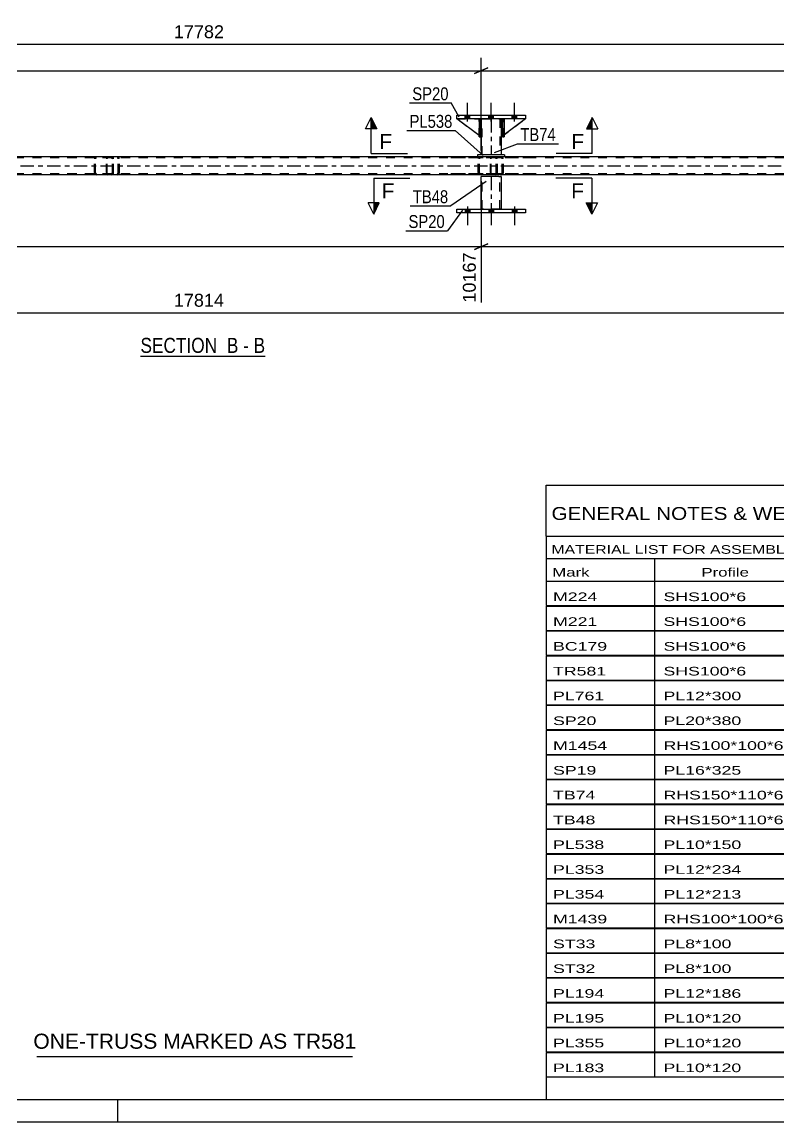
# Model space of a CAD drawing. Header units: millimetres. Extents: x -57 to 784, y -422 to 172.
# Drawn here: x 342.6 to 510.5, y -422.4 to -178.3 of the extents above; entities that cross this region are included whole.
import ezdxf

# ---------------------------------------------------------------- set-up
doc = ezdxf.new("R2010")
doc.units = ezdxf.units.MM
doc.linetypes.add('DXK_LINE_DOT2', pattern=[3.9198, 1.9599, -1.9599])
doc.linetypes.add('DXK_LINE_DOT3', pattern=[5.9187, 2.979, -0.9799, 0.9799, -0.9799])
doc.styles.add('Arial', font='ARIAL.TTF', dxfattribs={"height": 0.2})
doc.styles.add('Arial Narrow', font='ARIALN.TTF', dxfattribs={"height": 0.2})

# ---------------------------------------------------------------- blocks, each defined once
blk = doc.blocks.new('Unknown-122572092-1115')
at = {"color": 5, "linetype": 'Continuous'}
for p, q in [((-52.11, -417.36), (778.89, -417.36)), ((363.89, -422.36), (363.89, -417.36)), ((-57.11, -422.36), (783.89, -422.36))]:
    blk.add_line(p, q, dxfattribs=at)
blk = doc.blocks.new('Unknown-122572092-17 - 2618')
at = {"color": 6, "linetype": 'Continuous'}
blk.add_line((368.89, -252.49), (396.54, -252.49), dxfattribs=at)
at = {"color": 0, "linetype": 'Continuous'}
blk.add_wipeout([(387, -251.74), (387, -248.24), (368.89, -248.24), (368.89, -251.74)], dxfattribs=at)
at = {"color": 7, "linetype": 'Continuous', "style": 'Arial Narrow'}
blk.add_text('SECTION ', height=3.34, dxfattribs=at).set_placement((368.89, -251.74))
at = {"color": 0, "linetype": 'Continuous'}
blk.add_wipeout([(390.61, -251.74), (390.61, -248.24), (388.05, -248.24), (388.05, -251.74)], dxfattribs=at)
at = {"color": 7, "linetype": 'Continuous', "style": 'Arial Narrow'}
blk.add_text('B', height=3.34, dxfattribs=at).set_placement((388.05, -251.74))
at = {"color": 0, "linetype": 'Continuous'}
blk.add_wipeout([(392.93, -251.74), (392.93, -248.24), (391.66, -248.24), (391.66, -251.74)], dxfattribs=at)
at = {"color": 7, "linetype": 'Continuous', "style": 'Arial Narrow'}
blk.add_text('-', height=3.34, dxfattribs=at).set_placement((391.66, -251.74))
at = {"color": 0, "linetype": 'Continuous'}
blk.add_wipeout([(396.54, -251.74), (396.54, -248.24), (393.98, -248.24), (393.98, -251.74)], dxfattribs=at)
at = {"color": 7, "linetype": 'Continuous', "style": 'Arial Narrow'}
blk.add_text('B', height=3.34, dxfattribs=at).set_placement((393.98, -251.74))
blk = doc.blocks.new('Bolt-122572092-2778 - 2618')
at = {"linetype": 'Continuous'}
for points in [[(441.97, -199.03), (440.93, -199.03), (440.93, -199.83), (441.97, -199.83)], [(441.97, -199.03), (440.93, -199.03), (440.93, -199.83), (441.97, -199.83)], [(441.97, -199.03), (440.93, -199.03), (440.93, -199.83), (441.97, -199.83)], [(447.17, -199.03), (446.13, -199.03), (446.13, -199.83), (447.17, -199.83)], [(447.17, -199.03), (446.13, -199.03), (446.13, -199.83), (447.17, -199.83)], [(452.37, -199.03), (451.33, -199.03), (451.33, -199.83), (452.37, -199.83)], [(452.37, -199.03), (451.33, -199.03), (451.33, -199.83), (452.37, -199.83)], [(452.37, -199.03), (451.33, -199.03), (451.33, -199.83), (452.37, -199.83)]]:
    blk.add_hatch(color=1, dxfattribs=at).paths.add_polyline_path(points)
at = {"color": 1, "linetype": 'Continuous'}
for p, q in [((441.45, -200.43), (441.45, -196.23)), ((441.45, -200.43), (441.45, -196.23)), ((441.45, -200.43), (441.45, -196.23)), ((446.65, -200.43), (446.65, -196.23)), ((446.65, -200.43), (446.65, -196.23)), ((451.85, -200.43), (451.85, -196.23)), ((451.85, -200.43), (451.85, -196.23)), ((451.85, -200.43), (451.85, -196.23)), ((440.93, -199.83), (440.93, -199.03)), ((440.93, -199.83), (440.93, -199.03)), ((440.93, -199.83), (440.93, -199.03)), ((441.97, -199.83), (441.97, -199.03)), ((441.97, -199.83), (441.97, -199.03)), ((441.97, -199.83), (441.97, -199.03)), ((446.13, -199.83), (446.13, -199.03)), ((446.13, -199.83), (446.13, -199.03)), ((447.17, -199.83), (447.17, -199.03)), ((447.17, -199.83), (447.17, -199.03)), ((451.33, -199.83), (451.33, -199.03)), ((451.33, -199.83), (451.33, -199.03)), ((451.33, -199.83), (451.33, -199.03)), ((452.37, -199.83), (452.37, -199.03)), ((452.37, -199.83), (452.37, -199.03)), ((452.37, -199.83), (452.37, -199.03))]:
    blk.add_line(p, q, dxfattribs=at)
blk = doc.blocks.new('Part-122572092-2650 - 2618')
at = {"color": 7, "linetype": 'DXK_LINE_DOT2'}
for p, q in [((711.45, -208.47), (52.25, -208.47)), ((449.65, -208.23), (443.65, -208.23)), ((711.45, -211.99), (52.25, -211.99))]:
    blk.add_line(p, q, dxfattribs=at)
at = {"color": 2, "linetype": 'Continuous'}
for p, q in [((443.65, -208.23), (194.25, -208.23)), ((613.92, -208.23), (449.65, -208.23)), ((711.45, -212.23), (194.25, -212.23))]:
    blk.add_line(p, q, dxfattribs=at)
at = {"color": 7, "linetype": 'DXK_LINE_DOT3'}
blk.add_line((52.25, -210.23), (711.45, -210.23), dxfattribs=at)
blk = doc.blocks.new('Part-122572092-2664 - 2618')
at = {"color": 2, "linetype": 'Continuous'}
for p, q in [((444.45, -219.83), (444.45, -212.63)), ((448.37, -212.63), (444.45, -212.63)), ((448.37, -212.63), (448.85, -212.63)), ((448.85, -212.63), (448.85, -219.83))]:
    blk.add_line(p, q, dxfattribs=at)
at = {"color": 7, "linetype": 'DXK_LINE_DOT2'}
for p, q in [((444.69, -219.83), (444.69, -212.63)), ((448.61, -219.83), (448.61, -212.63)), ((448.81, -212.63), (448.71, -212.63)), ((448.85, -212.63), (448.81, -212.63)), ((448.85, -219.83), (444.45, -219.83))]:
    blk.add_line(p, q, dxfattribs=at)
at = {"color": 7, "linetype": 'DXK_LINE_DOT3'}
blk.add_line((446.65, -212.63), (446.65, -219.83), dxfattribs=at)
blk = doc.blocks.new('Part-122572092-2671 - 2618')
at = {"color": 2, "linetype": 'Continuous'}
for p, q in [((449.2, -200.08), (448.85, -200.43)), ((454.25, -199.83), (449.52, -203.33)), ((448.85, -200.43), (448.85, -203.83)), ((448.85, -203.83), (449.2, -203.57))]:
    blk.add_line(p, q, dxfattribs=at)
at = {"color": 7, "linetype": 'DXK_LINE_DOT2'}
for p, q in [((449.45, -199.83), (449.2, -200.08)), ((454.25, -199.83), (449.45, -199.83)), ((454.25, -199.83), (454.25, -199.83)), ((454.25, -199.83), (454.25, -199.83)), ((449.52, -203.33), (449.2, -203.57))]:
    blk.add_line(p, q, dxfattribs=at)
blk = doc.blocks.new('Part-122572092-2672 - 2618')
at = {"color": 7, "linetype": 'DXK_LINE_DOT2'}
for p, q in [((449.45, -199.83), (448.85, -200.43)), ((448.85, -203.83), (454.25, -199.83)), ((454.25, -199.83), (449.45, -199.83)), ((448.85, -200.43), (448.85, -203.83))]:
    blk.add_line(p, q, dxfattribs=at)
blk = doc.blocks.new('Part-122572092-2673 - 2618')
at = {"color": 7, "linetype": 'DXK_LINE_DOT2'}
for p, q in [((449.2, -200.43), (449.2, -199.83)), ((449.2, -199.83), (449.2, -199.83)), ((449.2, -199.83), (449.2, -203.83)), ((449.2, -199.83), (449.52, -199.83)), ((449.52, -199.83), (449.52, -200.43)), ((449.52, -203.83), (449.52, -199.83)), ((449.2, -203.83), (449.2, -200.43)), ((449.2, -200.43), (449.52, -200.43)), ((449.52, -200.43), (449.52, -203.83)), ((449.2, -203.83), (449.52, -203.83))]:
    blk.add_line(p, q, dxfattribs=at)
blk = doc.blocks.new('Part-122572092-2674 - 2618')
at = {"color": 7, "linetype": 'DXK_LINE_DOT2'}
for p, q in [((444.01, -199.83), (444, -199.83)), ((444, -199.83), (444.01, -203.83)), ((444, -199.83), (444.33, -199.83)), ((444.01, -200.43), (444.01, -199.83)), ((444.33, -203.83), (444.32, -199.83)), ((444.33, -199.83), (444.33, -200.43)), ((444.01, -203.83), (444.01, -200.43)), ((444.01, -200.43), (444.33, -200.43)), ((444.33, -200.43), (444.33, -203.83)), ((444.01, -203.83), (444.33, -203.83))]:
    blk.add_line(p, q, dxfattribs=at)
blk = doc.blocks.new('Part-122572092-2675 - 2618')
at = {"color": 2, "linetype": 'Continuous'}
for p, q in [((444, -203.5), (439.05, -199.83)), ((444, -199.98), (443.85, -199.83)), ((444.45, -200.43), (444.32, -200.3)), ((444.45, -200.43), (444.45, -200.43)), ((444.45, -203.83), (444.45, -200.43)), ((444.32, -203.74), (444.45, -203.83)), ((444.45, -203.83), (444.45, -203.83))]:
    blk.add_line(p, q, dxfattribs=at)
at = {"color": 7, "linetype": 'DXK_LINE_DOT2'}
for p, q in [((443.85, -199.83), (439.05, -199.83)), ((439.05, -199.83), (439.05, -199.83)), ((443.85, -199.83), (444.45, -200.43)), ((444.32, -200.3), (444, -199.98)), ((444.45, -200.43), (444.45, -203.83)), ((444.32, -203.74), (444, -203.5))]:
    blk.add_line(p, q, dxfattribs=at)
blk = doc.blocks.new('Part-122572092-2676 - 2618')
at = {"color": 7, "linetype": 'DXK_LINE_DOT2'}
for p, q in [((444.45, -203.83), (439.05, -199.83)), ((439.05, -199.83), (443.85, -199.83)), ((443.85, -199.83), (444.45, -200.43)), ((444.45, -200.43), (443.85, -199.83)), ((444.45, -200.43), (444.45, -203.83)), ((444.45, -200.43), (444.45, -200.43)), ((444.45, -200.43), (444.45, -203.83))]:
    blk.add_line(p, q, dxfattribs=at)
blk = doc.blocks.new('Part-122572092-2806 - 2618')
at = {"color": 2, "linetype": 'Continuous'}
for p, q in [((439.05, -199.83), (439.05, -199.03)), ((439.05, -199.03), (454.25, -199.03)), ((454.25, -199.83), (439.05, -199.83)), ((454.25, -199.03), (454.25, -199.83))]:
    blk.add_line(p, q, dxfattribs=at)
blk = doc.blocks.new('Part-122572092-2811 - 2618')
at = {"color": 2, "linetype": 'Continuous'}
for p, q in [((439.05, -220.63), (439.05, -219.83)), ((439.05, -219.83), (454.25, -219.83)), ((454.25, -220.63), (439.05, -220.63)), ((454.25, -219.83), (454.25, -220.63))]:
    blk.add_line(p, q, dxfattribs=at)
blk = doc.blocks.new('Part-122572092-2704 - 2618')
at = {"color": 7, "linetype": 'DXK_LINE_DOT2'}
for p, q in [((362.41, -208.23), (351.27, -208.23)), ((362.41, -208.47), (351.27, -208.47)), ((358.7, -208.53), (358.66, -208.71)), ((358.66, -211.75), (358.66, -208.71)), ((358.92, -208.71), (358.93, -208.62)), ((358.92, -211.75), (358.92, -208.71)), ((358.93, -208.62), (358.99, -208.54)), ((359.17, -208.23), (358.98, -208.27)), ((358.99, -208.54), (359.07, -208.49)), ((359.07, -208.49), (359.17, -208.47)), ((362.6, -208.27), (362.41, -208.23)), ((362.41, -208.47), (362.5, -208.49)), ((362.5, -208.49), (362.59, -208.54)), ((362.59, -208.54), (362.64, -208.62)), ((362.64, -208.62), (362.66, -208.71)), ((362.66, -211.75), (362.66, -208.71)), ((362.92, -208.71), (362.88, -208.53)), ((362.92, -211.75), (362.92, -208.71)), ((362.41, -211.99), (351.27, -211.99)), ((362.41, -212.23), (351.27, -212.23)), ((358.66, -211.75), (358.7, -211.93)), ((358.93, -211.84), (358.92, -211.75)), ((358.99, -211.92), (358.93, -211.84)), ((358.98, -212.19), (359.17, -212.23)), ((359.07, -211.97), (358.99, -211.92)), ((359.17, -211.99), (359.07, -211.97)), ((362.5, -211.97), (362.41, -211.99)), ((362.41, -212.23), (362.6, -212.19)), ((362.59, -211.92), (362.5, -211.97)), ((362.64, -211.84), (362.59, -211.92)), ((362.66, -211.75), (362.64, -211.84)), ((362.88, -211.93), (362.92, -211.75))]:
    blk.add_line(p, q, dxfattribs=at)
for centre, start, end in [((359.15, -208.73), 110.7583, 155.68), ((362.43, -208.73), 24.32, 69.2417), ((359.15, -211.73), 204.32, 249.2417), ((362.43, -211.73), 290.7583, 335.68)]:
    blk.add_arc(centre, 0.496, start, end, dxfattribs=at)
blk = doc.blocks.new('Part-122572092-2786 - 2618')
at = {"color": 2, "linetype": 'Continuous'}
for p, q in [((444.45, -199.83), (444.45, -200.43)), ((448.85, -199.83), (448.85, -200.43)), ((444.45, -203.83), (444.45, -207.83)), ((448.85, -203.83), (448.85, -207.83))]:
    blk.add_line(p, q, dxfattribs=at)
at = {"color": 7, "linetype": 'DXK_LINE_DOT2'}
for p, q in [((444.45, -199.83), (448.85, -199.83)), ((444.69, -207.83), (444.69, -199.83)), ((448.61, -199.83), (448.61, -207.83)), ((444.45, -200.43), (444.45, -203.83)), ((448.85, -200.43), (448.85, -203.83)), ((448.85, -207.83), (444.45, -207.83))]:
    blk.add_line(p, q, dxfattribs=at)
at = {"color": 7, "linetype": 'DXK_LINE_DOT3'}
blk.add_line((446.65, -199.83), (446.65, -207.83), dxfattribs=at)
blk = doc.blocks.new('Part-122572092-2731 - 2618')
at = {"color": 2, "linetype": 'Continuous'}
for p, q in [((449.65, -207.83), (443.65, -207.83)), ((443.65, -207.83), (443.65, -208.23)), ((449.65, -208.23), (443.65, -208.23)), ((449.65, -207.83), (449.65, -208.23))]:
    blk.add_line(p, q, dxfattribs=at)
blk = doc.blocks.new('Bolt-122572092-2777 - 2618')
at = {"linetype": 'Continuous'}
for points in [[(440.93, -220.63), (441.97, -220.63), (441.97, -219.83), (440.93, -219.83)], [(440.93, -220.63), (441.97, -220.63), (441.97, -219.83), (440.93, -219.83)], [(440.93, -220.63), (441.97, -220.63), (441.97, -219.83), (440.93, -219.83)], [(446.13, -220.63), (447.17, -220.63), (447.17, -219.83), (446.13, -219.83)], [(446.13, -220.63), (447.17, -220.63), (447.17, -219.83), (446.13, -219.83)], [(451.33, -220.63), (452.37, -220.63), (452.37, -219.83), (451.33, -219.83)], [(451.33, -220.63), (452.37, -220.63), (452.37, -219.83), (451.33, -219.83)], [(451.33, -220.63), (452.37, -220.63), (452.37, -219.83), (451.33, -219.83)]]:
    blk.add_hatch(color=1, dxfattribs=at).paths.add_polyline_path(points)
at = {"color": 1, "linetype": 'Continuous'}
for p, q in [((441.45, -219.23), (441.45, -223.43)), ((441.45, -219.23), (441.45, -223.43)), ((441.45, -219.23), (441.45, -223.43)), ((446.65, -219.23), (446.65, -223.43)), ((446.65, -219.23), (446.65, -223.43)), ((451.85, -219.23), (451.85, -223.43)), ((451.85, -219.23), (451.85, -223.43)), ((451.85, -219.23), (451.85, -223.43)), ((440.93, -219.83), (440.93, -220.63)), ((440.93, -219.83), (440.93, -220.63)), ((440.93, -219.83), (440.93, -220.63)), ((441.97, -219.83), (441.97, -220.63)), ((441.97, -219.83), (441.97, -220.63)), ((441.97, -219.83), (441.97, -220.63)), ((446.13, -219.83), (446.13, -220.63)), ((446.13, -219.83), (446.13, -220.63)), ((447.17, -219.83), (447.17, -220.63)), ((447.17, -219.83), (447.17, -220.63)), ((451.33, -219.83), (451.33, -220.63)), ((451.33, -219.83), (451.33, -220.63)), ((451.33, -219.83), (451.33, -220.63)), ((452.37, -219.83), (452.37, -220.63)), ((452.37, -219.83), (452.37, -220.63)), ((452.37, -219.83), (452.37, -220.63))]:
    blk.add_line(p, q, dxfattribs=at)
blk = doc.blocks.new('Part-122572092-2812 - 2618')
at = {"color": 2, "linetype": 'Continuous'}
for p, q in [((444.32, -199.83), (444, -199.83)), ((444, -199.83), (444, -203.83)), ((444.32, -199.83), (444.32, -199.83)), ((444.32, -199.83), (444.32, -203.83)), ((444.32, -203.83), (444, -203.83))]:
    blk.add_line(p, q, dxfattribs=at)
at = {"color": 7, "linetype": 'DXK_LINE_DOT2'}
for p, q in [((444, -199.83), (444, -200.43)), ((444, -199.83), (444, -199.83)), ((444.32, -200.43), (444.32, -199.83)), ((444.32, -199.83), (444.32, -199.83)), ((444.32, -200.43), (444, -200.43)), ((444, -200.43), (444, -203.83)), ((444.32, -203.83), (444.32, -200.43))]:
    blk.add_line(p, q, dxfattribs=at)
blk = doc.blocks.new('Part-122572092-2813 - 2618')
at = {"color": 2, "linetype": 'Continuous'}
for p, q in [((449.52, -199.83), (449.2, -199.83)), ((449.2, -199.83), (449.2, -203.83)), ((449.52, -199.83), (449.52, -199.83)), ((449.52, -199.83), (449.52, -203.83)), ((449.52, -203.83), (449.2, -203.83))]:
    blk.add_line(p, q, dxfattribs=at)
at = {"color": 7, "linetype": 'DXK_LINE_DOT2'}
for p, q in [((449.2, -199.83), (449.2, -200.43)), ((449.2, -199.83), (449.2, -199.83)), ((449.52, -200.43), (449.52, -199.83)), ((449.52, -199.83), (449.52, -199.83)), ((449.52, -200.43), (449.2, -200.43)), ((449.2, -200.43), (449.2, -203.83)), ((449.52, -203.83), (449.52, -200.43))]:
    blk.add_line(p, q, dxfattribs=at)
blk = doc.blocks.new('Part-122572092-2859 - 2618')
at = {"color": 7, "linetype": 'DXK_LINE_DOT2'}
for p, q in [((446.52, -208.53), (446.5, -208.71)), ((446.5, -211.75), (446.5, -208.71)), ((446.58, -208.37), (446.52, -208.53)), ((446.67, -208.27), (446.58, -208.37)), ((446.64, -208.71), (446.65, -208.62)), ((446.64, -211.75), (446.64, -208.71)), ((446.65, -208.62), (446.68, -208.54)), ((446.77, -208.23), (446.67, -208.27)), ((446.68, -208.54), (446.72, -208.49)), ((446.72, -208.49), (446.77, -208.47)), ((455.63, -208.23), (446.77, -208.23)), ((455.63, -208.47), (446.77, -208.47)), ((448.05, -208.47), (448.05, -208.23)), ((449.06, -208.27), (448.87, -208.23)), ((448.87, -208.47), (448.96, -208.49)), ((448.96, -208.49), (449.04, -208.54)), ((449.04, -208.54), (449.1, -208.62)), ((449.1, -208.62), (449.12, -208.71)), ((449.12, -211.75), (449.12, -208.71)), ((449.37, -208.71), (449.33, -208.53)), ((449.37, -211.75), (449.37, -208.71)), ((446.5, -211.75), (446.52, -211.93)), ((446.52, -211.93), (446.58, -212.09)), ((446.58, -212.09), (446.67, -212.19)), ((446.65, -211.84), (446.64, -211.75)), ((446.68, -211.92), (446.65, -211.84)), ((446.67, -212.19), (446.77, -212.23)), ((446.72, -211.97), (446.68, -211.92)), ((446.77, -211.99), (446.72, -211.97)), ((455.63, -211.99), (446.77, -211.99)), ((455.63, -212.23), (446.77, -212.23)), ((448.05, -212.19), (448.05, -211.99)), ((448.05, -212.23), (448.05, -212.19)), ((448.96, -211.97), (448.87, -211.99)), ((448.87, -212.23), (449.06, -212.19)), ((449.04, -211.92), (448.96, -211.97)), ((449.1, -211.84), (449.04, -211.92)), ((449.12, -211.75), (449.1, -211.84)), ((449.33, -211.93), (449.37, -211.75))]:
    blk.add_line(p, q, dxfattribs=at)
for centre, start, end in [((448.88, -208.72), 23.8494, 68.8059), ((448.88, -211.73), 291.1941, 336.1506)]:
    blk.add_arc(centre, 0.492, start, end, dxfattribs=at)
blk = doc.blocks.new('Part-122572092-2864 - 2618')
at = {"color": 7, "linetype": 'DXK_LINE_DOT2'}
for p, q in [((361.39, -208.53), (361.37, -208.71)), ((361.37, -211.75), (361.37, -208.71)), ((361.45, -208.37), (361.39, -208.53)), ((361.54, -208.27), (361.45, -208.37)), ((361.5, -208.71), (361.52, -208.62)), ((361.5, -211.75), (361.5, -208.71)), ((361.52, -208.62), (361.54, -208.54)), ((361.64, -208.23), (361.54, -208.27)), ((361.54, -208.54), (361.59, -208.49)), ((361.59, -208.49), (361.64, -208.47)), ((370.5, -208.23), (361.64, -208.23)), ((370.5, -208.47), (361.64, -208.47)), ((362.92, -208.47), (362.92, -208.23)), ((363.92, -208.27), (363.73, -208.23)), ((363.73, -208.47), (363.83, -208.49)), ((363.83, -208.49), (363.91, -208.54)), ((363.91, -208.54), (363.96, -208.62)), ((363.96, -208.62), (363.98, -208.71)), ((363.98, -211.75), (363.98, -208.71)), ((364.23, -208.71), (364.2, -208.53)), ((364.23, -211.75), (364.23, -208.71)), ((361.37, -211.75), (361.39, -211.93)), ((361.39, -211.93), (361.45, -212.09)), ((361.45, -212.09), (361.54, -212.19)), ((361.52, -211.84), (361.5, -211.75)), ((361.54, -211.92), (361.52, -211.84)), ((361.59, -211.97), (361.54, -211.92)), ((361.54, -212.19), (361.64, -212.23)), ((361.64, -211.99), (361.59, -211.97)), ((370.5, -211.99), (361.64, -211.99)), ((370.5, -212.23), (361.64, -212.23)), ((362.92, -212.19), (362.92, -211.99)), ((362.92, -212.23), (362.92, -212.19)), ((363.83, -211.97), (363.73, -211.99)), ((363.73, -212.23), (363.92, -212.19)), ((363.91, -211.92), (363.83, -211.97)), ((363.96, -211.84), (363.91, -211.92)), ((363.98, -211.75), (363.96, -211.84)), ((364.2, -211.93), (364.23, -211.75))]:
    blk.add_line(p, q, dxfattribs=at)
for centre, start, end in [((363.75, -208.72), 23.8494, 68.8059), ((363.75, -211.73), 291.1941, 336.1506)]:
    blk.add_arc(centre, 0.492, start, end, dxfattribs=at)
blk = doc.blocks.new('Part-122572092-2869 - 2618')
at = {"color": 7, "linetype": 'DXK_LINE_DOT2'}
for p, q in [((447.54, -208.23), (436.4, -208.23)), ((447.54, -208.47), (436.4, -208.47)), ((443.83, -208.53), (443.79, -208.71)), ((443.79, -211.75), (443.79, -208.71)), ((444.05, -208.71), (444.07, -208.62)), ((444.05, -211.75), (444.05, -208.71)), ((444.07, -208.62), (444.12, -208.54)), ((444.3, -208.23), (444.11, -208.27)), ((444.12, -208.54), (444.21, -208.49)), ((444.21, -208.49), (444.3, -208.47)), ((447.74, -208.27), (447.54, -208.23)), ((447.54, -208.47), (447.64, -208.49)), ((447.64, -208.49), (447.72, -208.54)), ((447.72, -208.54), (447.78, -208.62)), ((447.78, -208.62), (447.8, -208.71)), ((447.8, -211.75), (447.8, -208.71)), ((448.05, -208.71), (448.01, -208.53)), ((448.05, -211.75), (448.05, -208.71)), ((447.54, -211.99), (436.4, -211.99)), ((447.54, -212.23), (436.4, -212.23)), ((443.79, -211.75), (443.83, -211.93)), ((444.07, -211.84), (444.05, -211.75)), ((444.12, -211.92), (444.07, -211.84)), ((444.11, -212.19), (444.3, -212.23)), ((444.21, -211.97), (444.12, -211.92)), ((444.3, -211.99), (444.21, -211.97)), ((447.64, -211.97), (447.54, -211.99)), ((447.54, -212.23), (447.74, -212.19)), ((447.72, -211.92), (447.64, -211.97)), ((447.78, -211.84), (447.72, -211.92)), ((447.8, -211.75), (447.78, -211.84)), ((448.01, -211.93), (448.05, -211.75))]:
    blk.add_line(p, q, dxfattribs=at)
for centre, start, end in [((444.29, -208.73), 110.7583, 155.68), ((447.56, -208.73), 24.32, 69.2417), ((444.29, -211.73), 204.32, 249.2417), ((447.56, -211.73), 290.7583, 335.68)]:
    blk.add_arc(centre, 0.496, start, end, dxfattribs=at)
blk = doc.blocks.new('StraightDimension-122572092-2890 - 2618')
at = {"color": 7, "linetype": 'Continuous'}
blk.add_line((42.99, -242.84), (720.71, -242.84), dxfattribs=at)
at = {"color": 0}
blk.add_wipeout([(388.01, -242.09), (388.01, -237.89), (375.69, -237.89), (375.69, -242.09)], dxfattribs=at)
at = {"color": 3, "style": 'Arial'}
blk.add_text('17814', height=2.865, dxfattribs=at).set_placement((376.29, -241.49))
blk = doc.blocks.new('StraightDimension-122572092-2980 - 2618')
at = {"color": 7, "linetype": 'Continuous'}
for p, q in [((444.45, -206.83), (444.45, -186.28)), ((614.72, -206.83), (614.72, -186.28)), ((445.95, -188.53), (442.95, -189.73)), ((444.45, -189.13), (614.72, -189.13)), ((613.22, -189.73), (616.22, -188.53))]:
    blk.add_line(p, q, dxfattribs=at)
at = {"color": 0}
blk.add_wipeout([(534.63, -188.38), (534.63, -184.18), (524.54, -184.18), (524.54, -188.38)], dxfattribs=at)
at = {"color": 3, "style": 'Arial'}
blk.add_text('4257', height=2.865, dxfattribs=at).set_placement((525.14, -187.78))
blk = doc.blocks.new('StraightDimension-122572092-2909 - 2618')
at = {"color": 7, "linetype": 'Continuous'}
blk.add_line((43.63, -183.28), (720.07, -183.28), dxfattribs=at)
at = {"color": 0}
blk.add_wipeout([(388.01, -182.53), (388.01, -178.33), (375.69, -178.33), (375.69, -182.53)], dxfattribs=at)
at = {"color": 3, "style": 'Arial'}
blk.add_text('17782', height=2.865, dxfattribs=at).set_placement((376.29, -181.93))
blk = doc.blocks.new('StraightDimension-122572092-2970 - 2618')
at = {"color": 7, "linetype": 'Continuous'}
for p, q in [((189.05, -206.83), (189.05, -186.28)), ((444.45, -206.83), (444.45, -186.28)), ((190.55, -188.53), (187.55, -189.73)), ((189.05, -189.13), (444.45, -189.13)), ((442.95, -189.73), (445.95, -188.53))]:
    blk.add_line(p, q, dxfattribs=at)
at = {"color": 0}
blk.add_wipeout([(321.8, -188.38), (321.8, -184.18), (311.7, -184.18), (311.7, -188.38)], dxfattribs=at)
at = {"color": 3, "style": 'Arial'}
blk.add_text('6385', height=2.865, dxfattribs=at).set_placement((312.3, -187.78))
blk = doc.blocks.new('StraightDimension-122572092-3001 - 2618')
at = {"color": 7, "linetype": 'Continuous'}
for p, q in [((189.05, -213.63), (189.05, -238.36)), ((444.45, -213.63), (444.45, -240.58)), ((190.55, -227.57), (187.55, -228.77)), ((189.05, -228.17), (444.45, -228.17)), ((442.95, -228.77), (445.95, -227.57))]:
    blk.add_line(p, q, dxfattribs=at)
at = {"color": 0}
blk.add_wipeout([(321.8, -227.42), (321.8, -223.22), (311.7, -223.22), (311.7, -227.42)], dxfattribs=at)
at = {"color": 0, "linetype": 'Continuous'}
blk.add_wipeout([(443.85, -228.87), (439.65, -228.87), (439.65, -241.18), (443.85, -241.18)], dxfattribs=at)
at = {"color": 3, "style": 'Arial'}
blk.add_text('6385', height=2.865, dxfattribs=at).set_placement((312.3, -226.82))
at = {"color": 3, "linetype": 'Continuous', "style": 'Arial'}
blk.add_text('10167', height=2.865, rotation=90.0002, dxfattribs=at).set_placement((443.25, -240.58))
blk = doc.blocks.new('StraightDimension-122572092-3011 - 2618')
at = {"color": 7, "linetype": 'Continuous'}
for p, q in [((444.45, -213.63), (444.45, -240.58)), ((614.72, -213.63), (614.72, -240.58)), ((445.95, -227.57), (442.95, -228.77)), ((444.45, -228.17), (614.72, -228.17)), ((613.22, -228.77), (616.22, -227.57))]:
    blk.add_line(p, q, dxfattribs=at)
at = {"color": 0}
blk.add_wipeout([(534.63, -227.42), (534.63, -223.22), (524.54, -223.22), (524.54, -227.42)], dxfattribs=at)
at = {"color": 0, "linetype": 'Continuous'}
blk.add_wipeout([(614.12, -228.87), (609.92, -228.87), (609.92, -241.18), (614.12, -241.18)], dxfattribs=at)
at = {"color": 3, "style": 'Arial'}
blk.add_text('4257', height=2.865, dxfattribs=at).set_placement((525.14, -226.82))
at = {"color": 3, "linetype": 'Continuous', "style": 'Arial'}
blk.add_text('14423', height=2.865, rotation=90.0002, dxfattribs=at).set_placement((613.52, -240.58))
blk = doc.blocks.new('Unknown-122572092-17023')
at = {"color": 7, "linetype": 'Continuous'}
for p, q in [((458.89, -281.11), (618.89, -281.11)), ((458.89, -292.36), (458.89, -281.11)), ((618.89, -281.11), (618.89, -292.36)), ((458.89, -292.36), (618.89, -292.36)), ((458.89, -292.36), (458.89, -297.36)), ((618.89, -292.36), (618.89, -297.36)), ((458.89, -297.36), (618.89, -297.36)), ((458.89, -297.36), (458.89, -302.36)), ((482.89, -297.36), (482.89, -302.36)), ((518.39, -297.36), (518.39, -302.36)), ((544.39, -297.36), (544.39, -302.36)), ((557.39, -297.36), (557.39, -302.36)), ((574.89, -297.36), (574.89, -302.36)), ((596.89, -297.36), (596.89, -302.36)), ((618.89, -297.36), (618.89, -302.36)), ((458.89, -302.36), (618.89, -302.36)), ((458.89, -302.41), (458.89, -307.81)), ((458.89, -302.41), (618.89, -302.41)), ((482.89, -302.36), (482.89, -307.86)), ((518.39, -302.36), (518.39, -307.86)), ((544.39, -302.36), (544.39, -307.86)), ((557.39, -302.36), (557.39, -307.86)), ((574.89, -302.36), (574.89, -307.86)), ((596.89, -302.36), (596.89, -307.86)), ((618.89, -302.41), (618.89, -307.81)), ((458.89, -307.81), (618.89, -307.81)), ((458.89, -307.91), (458.89, -313.31)), ((458.89, -307.91), (618.89, -307.91)), ((482.89, -307.86), (482.89, -313.36)), ((518.39, -307.86), (518.39, -313.36)), ((544.39, -307.86), (544.39, -313.36)), ((557.39, -307.86), (557.39, -313.36)), ((574.89, -307.86), (574.89, -313.36)), ((596.89, -307.86), (596.89, -313.36)), ((618.89, -307.91), (618.89, -313.31)), ((458.89, -313.31), (618.89, -313.31)), ((458.89, -313.41), (458.89, -318.81)), ((458.89, -313.41), (618.89, -313.41)), ((482.89, -313.36), (482.89, -318.86)), ((518.39, -313.36), (518.39, -318.86)), ((544.39, -313.36), (544.39, -318.86)), ((557.39, -313.36), (557.39, -318.86)), ((574.89, -313.36), (574.89, -318.86)), ((596.89, -313.36), (596.89, -318.86)), ((618.89, -313.41), (618.89, -318.81)), ((458.89, -318.81), (618.89, -318.81)), ((458.89, -318.91), (458.89, -324.31)), ((458.89, -318.91), (618.89, -318.91)), ((482.89, -318.86), (482.89, -324.36)), ((518.39, -318.86), (518.39, -324.36)), ((544.39, -318.86), (544.39, -324.36)), ((557.39, -318.86), (557.39, -324.36)), ((574.89, -318.86), (574.89, -324.36)), ((596.89, -318.86), (596.89, -324.36)), ((618.89, -318.91), (618.89, -324.31)), ((458.89, -324.31), (618.89, -324.31)), ((458.89, -324.41), (458.89, -329.81)), ((458.89, -324.41), (618.89, -324.41)), ((482.89, -324.36), (482.89, -329.86)), ((518.39, -324.36), (518.39, -329.86)), ((544.39, -324.36), (544.39, -329.86)), ((557.39, -324.36), (557.39, -329.86)), ((574.89, -324.36), (574.89, -329.86)), ((596.89, -324.36), (596.89, -329.86)), ((618.89, -324.41), (618.89, -329.81)), ((458.89, -329.81), (618.89, -329.81)), ((458.89, -329.91), (458.89, -335.31)), ((458.89, -329.91), (618.89, -329.91)), ((482.89, -329.86), (482.89, -335.36)), ((518.39, -329.86), (518.39, -335.36)), ((544.39, -329.86), (544.39, -335.36)), ((557.39, -329.86), (557.39, -335.36)), ((574.89, -329.86), (574.89, -335.36)), ((596.89, -329.86), (596.89, -335.36)), ((618.89, -329.91), (618.89, -335.31)), ((458.89, -335.31), (618.89, -335.31)), ((458.89, -335.41), (458.89, -340.81)), ((458.89, -335.41), (618.89, -335.41)), ((482.89, -335.36), (482.89, -340.86)), ((518.39, -335.36), (518.39, -340.86)), ((544.39, -335.36), (544.39, -340.86)), ((557.39, -335.36), (557.39, -340.86)), ((574.89, -335.36), (574.89, -340.86)), ((596.89, -335.36), (596.89, -340.86)), ((618.89, -335.41), (618.89, -340.81)), ((458.89, -340.81), (618.89, -340.81)), ((458.89, -340.91), (458.89, -346.31)), ((458.89, -340.91), (618.89, -340.91)), ((482.89, -340.86), (482.89, -346.36)), ((518.39, -340.86), (518.39, -346.36)), ((544.39, -340.86), (544.39, -346.36)), ((557.39, -340.86), (557.39, -346.36)), ((574.89, -340.86), (574.89, -346.36)), ((596.89, -340.86), (596.89, -346.36)), ((618.89, -340.91), (618.89, -346.31)), ((458.89, -346.31), (618.89, -346.31)), ((458.89, -346.41), (458.89, -351.81)), ((458.89, -346.41), (618.89, -346.41)), ((482.89, -346.36), (482.89, -351.86)), ((518.39, -346.36), (518.39, -351.86)), ((544.39, -346.36), (544.39, -351.86)), ((557.39, -346.36), (557.39, -351.86)), ((574.89, -346.36), (574.89, -351.86)), ((596.89, -346.36), (596.89, -351.86)), ((618.89, -346.41), (618.89, -351.81)), ((458.89, -351.81), (618.89, -351.81)), ((458.89, -351.91), (458.89, -357.31)), ((458.89, -351.91), (618.89, -351.91)), ((482.89, -351.86), (482.89, -357.36)), ((518.39, -351.86), (518.39, -357.36)), ((544.39, -351.86), (544.39, -357.36)), ((557.39, -351.86), (557.39, -357.36)), ((574.89, -351.86), (574.89, -357.36)), ((596.89, -351.86), (596.89, -357.36)), ((618.89, -351.91), (618.89, -357.31)), ((458.89, -357.31), (618.89, -357.31)), ((458.89, -357.41), (458.89, -362.81)), ((458.89, -357.41), (618.89, -357.41)), ((482.89, -357.36), (482.89, -362.86)), ((518.39, -357.36), (518.39, -362.86)), ((544.39, -357.36), (544.39, -362.86)), ((557.39, -357.36), (557.39, -362.86)), ((574.89, -357.36), (574.89, -362.86)), ((596.89, -357.36), (596.89, -362.86)), ((618.89, -357.41), (618.89, -362.81)), ((458.89, -362.81), (618.89, -362.81)), ((458.89, -362.91), (458.89, -368.31)), ((458.89, -362.91), (618.89, -362.91)), ((482.89, -362.86), (482.89, -368.36)), ((518.39, -362.86), (518.39, -368.36)), ((544.39, -362.86), (544.39, -368.36)), ((557.39, -362.86), (557.39, -368.36)), ((574.89, -362.86), (574.89, -368.36)), ((596.89, -362.86), (596.89, -368.36)), ((618.89, -362.91), (618.89, -368.31)), ((458.89, -368.31), (618.89, -368.31)), ((458.89, -368.41), (458.89, -373.81)), ((458.89, -368.41), (618.89, -368.41)), ((482.89, -368.36), (482.89, -373.86)), ((518.39, -368.36), (518.39, -373.86)), ((544.39, -368.36), (544.39, -373.86)), ((557.39, -368.36), (557.39, -373.86)), ((574.89, -368.36), (574.89, -373.86)), ((596.89, -368.36), (596.89, -373.86)), ((618.89, -368.41), (618.89, -373.81)), ((458.89, -373.81), (618.89, -373.81)), ((458.89, -373.91), (458.89, -379.31)), ((458.89, -373.91), (618.89, -373.91)), ((482.89, -373.86), (482.89, -379.36)), ((518.39, -373.86), (518.39, -379.36)), ((544.39, -373.86), (544.39, -379.36)), ((557.39, -373.86), (557.39, -379.36)), ((574.89, -373.86), (574.89, -379.36)), ((596.89, -373.86), (596.89, -379.36)), ((618.89, -373.91), (618.89, -379.31)), ((458.89, -379.31), (618.89, -379.31)), ((458.89, -379.41), (458.89, -384.81)), ((458.89, -379.41), (618.89, -379.41)), ((482.89, -379.36), (482.89, -384.86)), ((518.39, -379.36), (518.39, -384.86)), ((544.39, -379.36), (544.39, -384.86)), ((557.39, -379.36), (557.39, -384.86)), ((574.89, -379.36), (574.89, -384.86)), ((596.89, -379.36), (596.89, -384.86)), ((618.89, -379.41), (618.89, -384.81)), ((458.89, -384.81), (618.89, -384.81)), ((458.89, -384.91), (458.89, -390.31)), ((458.89, -384.91), (618.89, -384.91)), ((482.89, -384.86), (482.89, -390.36)), ((518.39, -384.86), (518.39, -390.36)), ((544.39, -384.86), (544.39, -390.36)), ((557.39, -384.86), (557.39, -390.36)), ((574.89, -384.86), (574.89, -390.36)), ((596.89, -384.86), (596.89, -390.36)), ((618.89, -384.91), (618.89, -390.31)), ((458.89, -390.31), (618.89, -390.31)), ((458.89, -390.41), (458.89, -395.81)), ((458.89, -390.41), (618.89, -390.41)), ((482.89, -390.36), (482.89, -395.86)), ((518.39, -390.36), (518.39, -395.86)), ((544.39, -390.36), (544.39, -395.86)), ((557.39, -390.36), (557.39, -395.86)), ((574.89, -390.36), (574.89, -395.86)), ((596.89, -390.36), (596.89, -395.86)), ((618.89, -390.41), (618.89, -395.81)), ((458.89, -395.81), (618.89, -395.81)), ((458.89, -395.91), (458.89, -401.31)), ((458.89, -395.91), (618.89, -395.91)), ((482.89, -395.86), (482.89, -401.36)), ((518.39, -395.86), (518.39, -401.36)), ((544.39, -395.86), (544.39, -401.36)), ((557.39, -395.86), (557.39, -401.36)), ((574.89, -395.86), (574.89, -401.36)), ((596.89, -395.86), (596.89, -401.36)), ((618.89, -395.91), (618.89, -401.31)), ((458.89, -401.31), (618.89, -401.31)), ((458.89, -401.41), (458.89, -406.81)), ((458.89, -401.41), (618.89, -401.41)), ((482.89, -401.36), (482.89, -406.86)), ((518.39, -401.36), (518.39, -406.86)), ((544.39, -401.36), (544.39, -406.86)), ((557.39, -401.36), (557.39, -406.86)), ((574.89, -401.36), (574.89, -406.86)), ((596.89, -401.36), (596.89, -406.86)), ((618.89, -401.41), (618.89, -406.81)), ((458.89, -406.81), (618.89, -406.81)), ((458.89, -406.91), (458.89, -412.31)), ((458.89, -406.91), (618.89, -406.91)), ((482.89, -406.86), (482.89, -412.36)), ((518.39, -406.86), (518.39, -412.36)), ((544.39, -406.86), (544.39, -412.36)), ((557.39, -406.86), (557.39, -412.36)), ((574.89, -406.86), (574.89, -412.36)), ((596.89, -406.86), (596.89, -412.36)), ((618.89, -406.91), (618.89, -412.31)), ((458.89, -412.31), (618.89, -412.31)), ((458.89, -412.36), (618.89, -412.36)), ((458.89, -412.36), (458.89, -417.36)), ((574.89, -412.36), (574.89, -417.36)), ((596.89, -412.36), (596.89, -417.36)), ((618.89, -412.36), (618.89, -417.36)), ((458.89, -417.36), (618.89, -417.36))]:
    blk.add_line(p, q, dxfattribs=at)
at = {"color": 7, "style": 'Arial Narrow'}
for s, height, width, p in [('GENERAL NOTES & WELD DETAILS :', 2.8633, 1.4, (460.04, -288.8)), ('REFER TYP DRAWING TYP-01', 1.9089, 1.6, (543.59, -288.7)), ("MATERIAL LIST FOR ASSEMBLY MK'D", 1.9089, 1.6, (460.04, -296.3)), ('TR581', 1.909, 1.794707, (552.79, -296.39)), ('1', 1.91, 1.794707, (580.97, -296.3)), ('No. Required', 1.9089, 1.6, (590.3, -296.3)), ('Mark', 1.909, 1.7, (460.22, -301.36)), ('Profile', 1.909, 1.7, (493.3, -301.36)), ('Material', 1.909, 1.7, (523.43, -301.3)), ('No.', 1.909, 1.7, (548.39, -301.3)), ('Length', 1.909, 1.7, (558.89, -301.3)), ('Area', 1.909, 1.7, (581.39, -301.3)), ('Weight', 1.909, 1.7, (600.89, -301.3))]:
    blk.add_text(s, height=height, dxfattribs=dict(at, width=width)).set_placement(p)
at = {"color": 7, "linetype": 'Continuous', "style": 'Arial Narrow'}
for s, height, width, p in [('M224', 1.909, 1.794707, (460.39, -306.8)), ('SHS100*6', 1.909, 1.794707, (484.89, -306.8)), ('E350', 1.909, 1.794707, (524.63, -306.8)), ('8', 1.91, 1.794707, (548.74, -306.8)), ('3282', 1.909, 1.794707, (561.47, -306.8)), ('1.3', 1.909, 1.794707, (585.2, -306.8)), ('459.8', 1.909, 1.794707, (601.84, -306.8)), ('M221', 1.909, 1.794707, (460.39, -312.3)), ('SHS100*6', 1.909, 1.794707, (484.89, -312.3)), ('E350', 1.909, 1.794707, (524.63, -312.3)), ('7', 1.91, 1.794707, (548.74, -312.3)), ('3183', 1.909, 1.794707, (561.47, -312.3)), ('1.2', 1.909, 1.794707, (585.2, -312.3)), ('384.8', 1.909, 1.794707, (601.84, -312.3)), ('BC179', 1.909, 1.794707, (460.39, -317.8)), ('SHS100*6', 1.909, 1.794707, (484.89, -317.8)), ('E350', 1.909, 1.794707, (524.63, -317.8)), ('1', 1.91, 1.794707, (548.74, -317.8)), ('17782', 1.909, 1.794707, (559.28, -317.8)), ('7.1', 1.909, 1.794707, (585.2, -317.8)), ('314.9', 1.909, 1.794707, (601.84, -317.8)), ('TR581', 1.909, 1.794707, (460.39, -323.3)), ('SHS100*6', 1.909, 1.794707, (484.89, -323.3)), ('E350', 1.909, 1.794707, (524.63, -323.3)), ('1', 1.91, 1.794707, (548.74, -323.3)), ('17502', 1.909, 1.794707, (559.28, -323.3)), ('7.0', 1.909, 1.794707, (585.2, -323.3)), ('310.0', 1.909, 1.794707, (601.84, -323.3)), ('PL761', 1.909, 1.794707, (460.39, -328.8)), ('PL12*300', 1.909, 1.794707, (484.89, -328.8)), ('E350', 1.909, 1.794707, (524.63, -328.8)), ('17', 1.909, 1.794707, (547.65, -328.8)), ('310', 1.909, 1.794707, (563.66, -328.8)), ('0.2', 1.909, 1.794707, (585.2, -328.8)), ('148.9', 1.909, 1.794707, (601.84, -328.8)), ('SP20', 1.909, 1.794707, (460.39, -334.3)), ('PL20*380', 1.909, 1.794707, (484.89, -334.3)), ('E350', 1.909, 1.794707, (524.63, -334.3)), ('6', 1.91, 1.794707, (548.74, -334.3)), ('380', 1.909, 1.794707, (563.66, -334.3)), ('0.3', 1.909, 1.794707, (585.2, -334.3)), ('136.0', 1.909, 1.794707, (601.84, -334.3)), ('M1454', 1.909, 1.794707, (460.39, -339.8)), ('RHS100*100*6', 1.9089, 1.794707, (484.89, -339.8)), ('E350', 1.909, 1.794707, (524.63, -339.8)), ('17', 1.909, 1.794707, (547.65, -339.8)), ('366', 1.909, 1.794707, (563.66, -339.8)), ('0.1', 1.909, 1.794707, (585.2, -339.8)), ('110.2', 1.909, 1.794707, (601.84, -339.8)), ('SP19', 1.909, 1.794707, (460.39, -345.3)), ('PL16*325', 1.909, 1.794707, (484.89, -345.3)), ('E350', 1.909, 1.794707, (524.63, -345.3)), ('4', 1.91, 1.794707, (548.74, -345.3)), ('325', 1.909, 1.794707, (563.66, -345.3)), ('0.2', 1.909, 1.794707, (585.2, -345.3)), ('53.1', 1.909, 1.794707, (604.03, -345.3)), ('TB74', 1.909, 1.794707, (460.39, -350.8)), ('RHS150*110*6', 1.9089, 1.794707, (484.89, -350.8)), ('E350', 1.909, 1.794707, (524.63, -350.8)), ('3', 1.91, 1.794707, (548.74, -350.8)), ('200', 1.909, 1.794707, (563.66, -350.8)), ('0.1', 1.909, 1.794707, (585.2, -350.8)), ('14.0', 1.909, 1.794707, (604.03, -350.8)), ('TB48', 1.909, 1.794707, (460.39, -356.3)), ('RHS150*110*6', 1.9089, 1.794707, (484.89, -356.3)), ('E350', 1.909, 1.794707, (524.63, -356.3)), ('3', 1.91, 1.794707, (548.74, -356.3)), ('180', 1.909, 1.794707, (563.66, -356.3)), ('0.1', 1.909, 1.794707, (585.2, -356.3)), ('12.6', 1.909, 1.794707, (604.03, -356.3)), ('PL538', 1.909, 1.794707, (460.39, -361.8)), ('PL10*150', 1.909, 1.794707, (484.89, -361.8)), ('E350', 1.909, 1.794707, (524.63, -361.8)), ('4', 1.91, 1.794707, (548.74, -361.8)), ('170', 1.909, 1.794707, (563.66, -361.8)), ('0.1', 1.909, 1.794707, (585.2, -361.8)), ('8.0', 1.909, 1.794707, (606.22, -361.8)), ('PL353', 1.909, 1.794707, (460.39, -367.3)), ('PL12*234', 1.909, 1.794707, (484.89, -367.3)), ('E350', 1.909, 1.794707, (524.63, -367.3)), ('1', 1.91, 1.794707, (548.74, -367.3)), ('407', 1.909, 1.794707, (563.66, -367.3)), ('0.2', 1.909, 1.794707, (585.2, -367.3)), ('7.8', 1.909, 1.794707, (606.22, -367.3)), ('PL354', 1.909, 1.794707, (460.39, -372.8)), ('PL12*213', 1.909, 1.794707, (484.89, -372.8)), ('E350', 1.909, 1.794707, (524.63, -372.8)), ('1', 1.91, 1.794707, (548.74, -372.8)), ('409', 1.909, 1.794707, (563.66, -372.8)), ('0.2', 1.909, 1.794707, (585.2, -372.8)), ('7.0', 1.909, 1.794707, (606.22, -372.8)), ('M1439', 1.909, 1.794707, (460.39, -378.3)), ('RHS100*100*6', 1.9089, 1.794707, (484.89, -378.3)), ('E350', 1.909, 1.794707, (524.63, -378.3)), ('1', 1.91, 1.794707, (548.74, -378.3)), ('390', 1.909, 1.794707, (563.66, -378.3)), ('0.2', 1.909, 1.794707, (585.2, -378.3)), ('6.9', 1.909, 1.794707, (606.22, -378.3)), ('ST33', 1.909, 1.794707, (460.39, -383.8)), ('PL8*100', 1.909, 1.794707, (484.89, -383.8)), ('E350', 1.909, 1.794707, (524.63, -383.8)), ('16', 1.909, 1.794707, (547.65, -383.8)), ('135', 1.909, 1.794707, (563.66, -383.8)), ('0.0', 1.909, 1.794707, (585.2, -383.8)), ('6.7', 1.909, 1.794707, (606.22, -383.8)), ('ST32', 1.909, 1.794707, (460.39, -389.3)), ('PL8*100', 1.909, 1.794707, (484.89, -389.3)), ('E350', 1.909, 1.794707, (524.63, -389.3)), ('16', 1.909, 1.794707, (547.65, -389.3)), ('121', 1.909, 1.794707, (563.66, -389.3)), ('0.0', 1.909, 1.794707, (585.2, -389.3)), ('6.0', 1.909, 1.794707, (606.22, -389.3)), ('PL194', 1.909, 1.794707, (460.39, -394.8)), ('PL12*186', 1.909, 1.794707, (484.89, -394.8)), ('E350', 1.909, 1.794707, (524.63, -394.8)), ('2', 1.91, 1.794707, (548.74, -394.8)), ('257', 1.909, 1.794707, (563.66, -394.8)), ('0.1', 1.909, 1.794707, (585.2, -394.8)), ('5.9', 1.909, 1.794707, (606.22, -394.8)), ('PL195', 1.909, 1.794707, (460.39, -400.3)), ('PL10*120', 1.909, 1.794707, (484.89, -400.3)), ('E350', 1.909, 1.794707, (524.63, -400.3)), ('2', 1.91, 1.794707, (548.74, -400.3)), ('257', 1.909, 1.794707, (563.66, -400.3)), ('0.1', 1.909, 1.794707, (585.2, -400.3)), ('4.8', 1.909, 1.794707, (606.22, -400.3)), ('PL355', 1.909, 1.794707, (460.39, -405.8)), ('PL10*120', 1.909, 1.794707, (484.89, -405.8)), ('E350', 1.909, 1.794707, (524.63, -405.8)), ('1', 1.91, 1.794707, (548.74, -405.8)), ('409', 1.909, 1.794707, (563.66, -405.8)), ('0.1', 1.909, 1.794707, (585.2, -405.8)), ('3.9', 1.909, 1.794707, (606.22, -405.8)), ('PL183', 1.909, 1.794707, (460.39, -411.3)), ('PL10*120', 1.909, 1.794707, (484.89, -411.3)), ('E350', 1.909, 1.794707, (524.63, -411.3)), ('1', 1.91, 1.794707, (548.74, -411.3)), ('407', 1.909, 1.794707, (563.66, -411.3)), ('0.1', 1.909, 1.794707, (585.2, -411.3)), ('3.8', 1.909, 1.794707, (606.22, -411.3)), ('Total', 1.909, 1.7, (561.22, -415.86)), ('44.4', 1.909, 1.794707, (582.53, -415.86)), ('2005.2', 1.909, 1.794707, (599.65, -415.86))]:
    blk.add_text(s, height=height, dxfattribs=dict(at, width=width)).set_placement(p)
blk = doc.blocks.new('Unknown-122572092-17024')
at = {"color": 7, "linetype": 'Continuous'}
blk.add_line((345.89, -407.86), (415.89, -407.86), dxfattribs=at)
at = {"color": 7, "style": 'Arial'}
blk.add_text('ONE-TRUSS MARKED AS TR581', height=3.3428, dxfattribs=at).set_placement((345.13, -406.11))
blk = doc.blocks.new('Mark-122572092-2807 - 2618')
at = {"color": 0}
blk.add_wipeout([(436.38, -224.03), (436.38, -221.03), (428.34, -221.03), (428.34, -224.03)], dxfattribs=at)
blk.add_wipeout([(436.38, -224.03), (436.38, -221.03), (428.34, -221.03), (428.34, -224.03)], dxfattribs=at)
at = {"color": 30, "linetype": 'Continuous'}
for p in [(440.31, -220.1), (427.74, -224.63)]:
    blk.add_line(p, (436.98, -224.63), dxfattribs=at)
at = {"color": 3, "style": 'Arial Narrow'}
blk.add_text('SP20', height=2.863, dxfattribs=at).set_placement((428.34, -224.03))
blk = doc.blocks.new('Mark-122572092-2660 - 2618')
at = {"color": 0}
blk.add_wipeout([(437.15, -218.53), (437.15, -215.53), (429.29, -215.53), (429.29, -218.53)], dxfattribs=at)
blk.add_wipeout([(437.15, -218.53), (437.15, -215.53), (429.29, -215.53), (429.29, -218.53)], dxfattribs=at)
at = {"color": 30, "linetype": 'Continuous'}
for p in [(445.57, -213.69), (428.69, -219.13)]:
    blk.add_line(p, (437.75, -219.13), dxfattribs=at)
at = {"color": 3, "style": 'Arial Narrow'}
blk.add_text('TB48', height=2.863, dxfattribs=at).set_placement((429.29, -218.53))
blk = doc.blocks.new('Mark-122572092-2802 - 2618')
at = {"color": 0}
blk.add_wipeout([(437.22, -195.69), (437.22, -192.69), (429.18, -192.69), (429.18, -195.69)], dxfattribs=at)
blk.add_wipeout([(437.22, -195.69), (437.22, -192.69), (429.18, -192.69), (429.18, -195.69)], dxfattribs=at)
at = {"color": 30, "linetype": 'Continuous'}
for p in [(428.58, -196.29), (439.56, -199.43)]:
    blk.add_line(p, (437.82, -196.29), dxfattribs=at)
at = {"color": 3, "style": 'Arial Narrow'}
blk.add_text('SP20', height=2.863, dxfattribs=at).set_placement((429.18, -195.69))
blk = doc.blocks.new('Mark-122572092-2727 - 2618')
at = {"color": 0}
blk.add_wipeout([(438.07, -201.8), (438.07, -198.8), (428.57, -198.8), (428.57, -201.8)], dxfattribs=at)
blk.add_wipeout([(438.07, -201.8), (438.07, -198.8), (428.57, -198.8), (428.57, -201.8)], dxfattribs=at)
at = {"color": 30, "linetype": 'Continuous'}
for p in [(427.97, -202.4), (444.86, -207.92)]:
    blk.add_line(p, (438.67, -202.4), dxfattribs=at)
at = {"color": 3, "style": 'Arial Narrow'}
blk.add_text('PL538', height=2.863, dxfattribs=at).set_placement((428.57, -201.8))
blk = doc.blocks.new('Mark-122572092-2782 - 2618')
at = {"color": 0}
blk.add_wipeout([(461, -204.73), (461, -201.73), (453.14, -201.73), (453.14, -204.73)], dxfattribs=at)
blk.add_wipeout([(461, -204.73), (461, -201.73), (453.14, -201.73), (453.14, -204.73)], dxfattribs=at)
at = {"color": 30, "linetype": 'Continuous'}
for p, q in [((447.37, -207.26), (452.54, -205.33)), ((452.54, -205.33), (461.6, -205.33))]:
    blk.add_line(p, q, dxfattribs=at)
at = {"color": 3, "style": 'Arial Narrow'}
blk.add_text('TB74', height=2.863, dxfattribs=at).set_placement((453.14, -204.73))
blk = doc.blocks.new('SectionMark-122572092-3055 - 2618')
at = {"color": 6, "linetype": 'Continuous'}
for p, q in [((420.61, -212.97), (420.61, -220.97)), ((469, -212.97), (469, -220.97)), ((420.61, -220.97), (419.36, -218.47)), ((470.25, -218.47), (469, -220.97))]:
    blk.add_line(p, q, dxfattribs=at)
at = {"color": 0, "linetype": 'Continuous'}
for points in [[(425.21, -217.47), (425.21, -213.97), (422.36, -213.97), (422.36, -217.47)], [(467.25, -217.47), (467.25, -213.97), (464.4, -213.97), (464.4, -217.47)]]:
    blk.add_wipeout(points, dxfattribs=at)
at = {"linetype": 'Continuous'}
for points in [[(420.61, -218.47), (421.86, -218.47), (420.61, -220.97)], [(467.75, -218.47), (469, -218.47), (469, -220.97)]]:
    blk.add_hatch(color=6, dxfattribs=at).paths.add_polyline_path(points)
at = {"color": 6, "linetype": 'Continuous'}
for p, q in [((420.61, -212.97), (428.61, -212.97)), ((469, -212.97), (461, -212.97)), ((421.86, -218.47), (419.36, -218.47)), ((420.61, -220.97), (421.86, -218.47)), ((467.75, -218.47), (470.25, -218.47)), ((469, -220.97), (467.75, -218.47))]:
    blk.add_line(p, q, dxfattribs=at)
at = {"color": 3, "linetype": 'Continuous', "style": 'Arial'}
for p in [(422.36, -217.47), (464.4, -217.47)]:
    blk.add_text('F', height=3.34, dxfattribs=at).set_placement(p)
blk = doc.blocks.new('SectionMark-122572092-3057 - 2618')
at = {"color": 6, "linetype": 'Continuous'}
for p, q in [((418.83, -202.02), (420.08, -199.52)), ((420.08, -207.52), (420.08, -199.52)), ((469.06, -207.52), (469.06, -199.52)), ((469.06, -199.52), (470.31, -202.02))]:
    blk.add_line(p, q, dxfattribs=at)
at = {"color": 0, "linetype": 'Continuous'}
for points in [[(424.68, -206.52), (424.68, -203.02), (421.83, -203.02), (421.83, -206.52)], [(467.31, -206.52), (467.31, -203.02), (464.46, -203.02), (464.46, -206.52)]]:
    blk.add_wipeout(points, dxfattribs=at)
at = {"linetype": 'Continuous'}
for points in [[(421.33, -202.02), (420.08, -202.02), (420.08, -199.52)], [(469.06, -202.02), (467.81, -202.02), (469.06, -199.52)]]:
    blk.add_hatch(color=6, dxfattribs=at).paths.add_polyline_path(points)
at = {"color": 6, "linetype": 'Continuous'}
for p, q in [((420.08, -199.52), (421.33, -202.02)), ((469.06, -199.52), (467.81, -202.02)), ((421.33, -202.02), (418.83, -202.02)), ((467.81, -202.02), (470.31, -202.02)), ((420.08, -207.52), (428.08, -207.52)), ((469.06, -207.52), (461.06, -207.52))]:
    blk.add_line(p, q, dxfattribs=at)
at = {"color": 3, "linetype": 'Continuous', "style": 'Arial'}
for p in [(421.83, -206.52), (464.46, -206.52)]:
    blk.add_text('F', height=3.34, dxfattribs=at).set_placement(p)

msp = doc.modelspace()

# ---------------------------------------------------------------- block references
for name in ['Unknown-122572092-1115', 'Bolt-122572092-2778 - 2618', 'Part-122572092-2806 - 2618', 'Part-122572092-2675 - 2618', 'Part-122572092-2676 - 2618', 'Part-122572092-2674 - 2618', 'Part-122572092-2812 - 2618', 'Part-122572092-2786 - 2618', 'Part-122572092-2671 - 2618', 'Part-122572092-2672 - 2618', 'Part-122572092-2673 - 2618', 'Part-122572092-2813 - 2618', 'Part-122572092-2650 - 2618', 'Part-122572092-2704 - 2618', 'Part-122572092-2864 - 2618', 'Part-122572092-2869 - 2618', 'Part-122572092-2731 - 2618', 'Part-122572092-2859 - 2618', 'Part-122572092-2664 - 2618', 'Bolt-122572092-2777 - 2618', 'Part-122572092-2811 - 2618', 'Unknown-122572092-17023', 'Unknown-122572092-17024']:
    msp.add_blockref(name, (0, 0))

# ---------------------------------------------------------------- next in the draw order: block references
for name in ['StraightDimension-122572092-2980 - 2618', 'StraightDimension-122572092-2890 - 2618', 'Unknown-122572092-17 - 2618']:
    msp.add_blockref(name, (0, 0))

# ---------------------------------------------------------------- next in the draw order: block references
for name in ['StraightDimension-122572092-2909 - 2618', 'StraightDimension-122572092-3001 - 2618']:
    msp.add_blockref(name, (0, 0))

# ---------------------------------------------------------------- next in the draw order: block references
for name in ['StraightDimension-122572092-2970 - 2618', 'Mark-122572092-2782 - 2618', 'StraightDimension-122572092-3011 - 2618', 'Mark-122572092-2807 - 2618']:
    msp.add_blockref(name, (0, 0))

# ---------------------------------------------------------------- next in the draw order: block references
for name in ['Mark-122572092-2802 - 2618', 'Mark-122572092-2660 - 2618']:
    msp.add_blockref(name, (0, 0))

# ---------------------------------------------------------------- next in the draw order: block references
for name in ['Mark-122572092-2727 - 2618', 'SectionMark-122572092-3055 - 2618']:
    msp.add_blockref(name, (0, 0))

# ---------------------------------------------------------------- next in the draw order: block references
msp.add_blockref('SectionMark-122572092-3057 - 2618', (0, 0))

doc.saveas('drawing.dxf')
